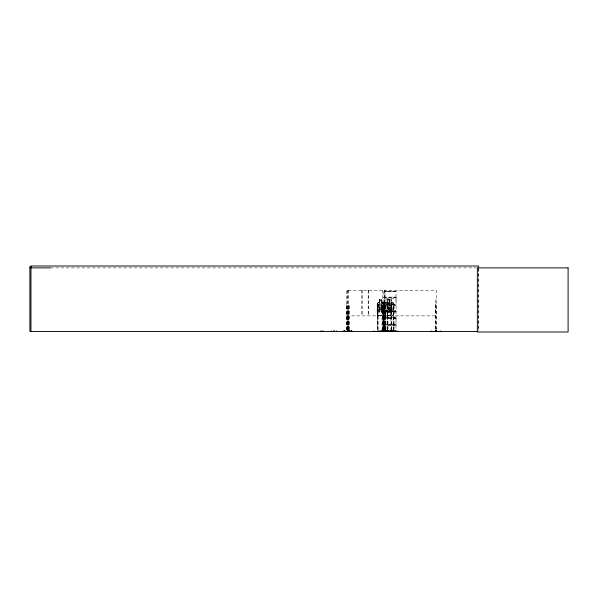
<?xml version="1.0" encoding="UTF-8"?>
<svg xmlns="http://www.w3.org/2000/svg" width="598" height="598" viewBox="0 0 598 598"><rect width="100%" height="100%" fill="white"/><g stroke="black" fill="none" stroke-linecap="round" stroke-linejoin="round"><path stroke-width="0.45" stroke-dasharray="2.99 2.24" d="M396.1 325.11L396.003 325.514L384.006 325.514L383.901 325.08L396.138 324.923L383.923 324.736L384.021 321.388M384.021 301.213L384.013 304.233L396.003 304.158L396.115 297.52L383.909 297.49L383.879 291.241L396.1 291.181L384.028 291.159M395.988 321.388L396.115 317.688L383.909 317.658L384.021 317.254L396.003 317.254L396.115 304.599L384.013 304.262M395.988 301.213L395.996 298.238L384.006 298.267L384.021 331.038M384.021 324.363L396.055 324.639M395.996 325.409L395.988 331.038M395.996 324.437L396.003 318.442L384.006 318.442L383.901 317.688M380.545 311.311L380.597 311.005M383.041 315.393L383.991 312.358L383.146 315.497L377.861 315.497L377.099 312.358L377.174 303.881L377.929 302.767L377.293 303.896M383.101 315.497L383.864 312.358L383.094 315.393M390.681 315.393L391.354 312.343L391.354 303.941M390.733 315.497L392.594 309.816L392.594 303.926L391.481 302.872L391.481 299.718M392.998 302.767L393.783 303.926L393.708 312.343L392.968 315.393L385.553 315.393M393.021 315.497L393.783 312.358M383.938 297.46L384.021 298.238M383.894 304.659L384.021 305.346L396.003 305.346M396.078 311.364L383.998 311.027L396.138 311.438L383.998 311.543M396.1 297.864L383.938 297.894M381.487 312.343L382.6 309.816L382.6 303.926L381.487 302.872L381.487 299.718M382.727 309.816L381.606 312.343L379.401 312.343L378.287 309.816L378.287 303.926L379.401 302.872L379.401 299.613L381.756 299.613L381.681 302.872M396.07 304.965L383.909 304.905M396.07 318.061L383.976 318.158M394.471 291.757L395.525 291.757M394.471 311.924L395.525 311.924M384.581 291.757L386.443 291.757M384.581 311.924L386.443 311.924M377.293 303.941L378.003 302.767M378.041 302.872L377.368 303.941L377.368 312.343M387.123 329.625L387.093 303.896L387.803 302.767L390.793 302.767L391.503 303.896L391.428 312.358M387.878 302.767L387.168 303.941L387.908 302.872M377.241 303.926L377.988 302.872L383.169 302.872M385.598 302.767L384.731 303.881L384.731 312.358L385.501 315.497L393.095 315.497M384.88 303.926L385.628 302.872M395.981 291.764L384.028 291.764M395.981 311.932L384.043 311.924M387.041 302.872L385.919 303.926L385.919 309.816L387.041 312.343L389.119 312.343L390.232 309.816L390.232 303.926L389.119 302.872L389.119 299.718M395.988 311.259L383.998 311.573M50.449 267.882L476.434 267.882M384.006 297.086L396.003 297.086L396.1 297.49M435.636 299.613L435.74 329.625M379.401 299.718L381.681 299.718M387.041 299.718L389.193 299.718M389.395 299.718L391.555 299.718M377.884 302.767L379.528 302.767M381.554 302.767L383.198 302.767M385.523 302.767L387.041 302.767M391.555 302.767L393.073 302.767L393.858 303.881L393.783 329.625M385.553 302.872L393.043 302.872M387.093 303.896L387.168 312.358L387.908 315.393M387.033 303.948L388.207 306.811C389.163 302.005 391.533 303.612 388.648 307.522C391.72 311.7 389.089 313.232 388.169 308.217C387.19 313.232 384.686 311.7 387.721 307.544L386.428 303.859L389.119 303.926L389.119 309.816L387.041 309.816M391.481 303.926L388.678 303.919L390.075 307.522C387.003 311.7 389.627 313.232 390.546 308.217C391.526 313.232 394.037 311.7 390.995 307.544C393.962 303.575 391.436 302.02 390.509 306.811L389.35 303.948L389.395 309.816L391.481 309.816M346.414 305.81L347.259 305.81L347.259 329.61M377.241 305.81L378.108 305.81M387.123 305.81L387.975 305.81L387.975 331.456M436.293 305.81L435.426 305.81L435.426 329.61M377.099 312.358L377.981 315.497L377.174 312.343L377.988 315.393L383.169 315.393M384.731 312.358L385.575 315.497M391.503 312.358L389.395 312.343L388.281 309.816L388.281 303.926L389.395 302.872L389.32 299.613M346.414 315.871L384.858 315.871M385 315.871L436.293 315.871M382.421 303.859L381.733 303.948L380.567 306.811C379.64 302.02 377.114 303.575 380.089 307.544C376.733 311.857 379.984 313.128 380.679 308.217C381.659 313.232 384.163 311.7 381.12 307.544C384.028 303.642 381.614 301.983 380.642 306.811C379.685 302.005 377.316 303.612 380.201 307.522C377.465 311.476 379.304 313.374 380.537 308.217C381.457 313.232 384.08 311.7 381.008 307.522L382.406 303.919M382.727 303.926L381.606 302.872L381.554 299.613M383.094 302.872L383.841 303.926M390.681 302.872L391.428 303.941M383.864 303.896L383.079 302.767L383.991 303.881L383.789 329.61M383.041 302.872L383.714 303.941M396.1 317.658L395.988 317.254M379.528 312.343L378.414 309.816L378.414 303.926L379.528 302.872L379.453 299.613M387.093 312.358L387.855 315.497M377.218 312.358L377.914 315.497M395.996 297.116L395.981 291.159M478.789 268.801L478.789 331.456M478.422 267.882L478.422 331.456M436.293 329.61L436.293 290.232L385 290.232L385 329.61M436.077 305.81L436.077 331.456M435.778 303.859L435.778 311.349M394.022 329.625L394.022 305.81L393.17 305.81L393.17 329.625M393.409 305.81L393.409 329.625M391.78 329.625L391.78 305.81L390.928 305.81L390.928 329.625M391.555 302.872L391.63 299.613L386.966 299.613L386.966 302.767M391.541 305.81L391.541 329.625M391.159 305.81L391.159 331.456M389.47 299.718L389.47 302.872M389.268 299.613L389.193 302.872M387.743 305.81L387.743 329.625M387.362 305.81L387.362 329.625M387.041 299.613L387.115 302.872M385.874 329.61L385.867 305.81L383.198 305.81L383.288 329.625L383.303 305.81M385.732 305.81L385.732 329.625M385.493 305.81L385.493 329.625M385.119 305.81L385.119 329.625M384.88 329.625L384.858 290.232L346.414 290.232L346.414 329.61M384.626 305.81L384.626 329.61M384.402 305.81L384.402 329.61M384.237 305.81L384.237 329.61M384.163 290.232L384.148 329.625M383.916 303.881L383.901 329.625M383.557 305.81L383.557 329.61M383.438 305.81L383.527 331.456M382.922 329.61L382.922 305.81L382.07 305.81L382.07 329.61M382.683 290.232L382.683 329.61M382.309 305.81L382.309 329.61M381.487 303.926L381.487 309.816M381.113 300.248L381.113 301.295M379.902 300.248L379.902 301.295M379.603 299.718L379.603 302.872M379.528 303.926L379.528 309.816M378.093 305.81L378.108 331.456M377.869 305.81L377.861 329.625M377.495 305.81L377.48 329.625M377.218 303.896L377.241 329.625M368.286 290.232L368.286 315.871M368.174 290.232L368.174 315.871M362.052 290.232L362.052 315.871M361.94 290.232L361.94 315.871M349.21 329.61L349.21 305.81L347.55 305.81L347.55 329.61M348.97 305.81L348.97 329.61M348.746 305.81L348.746 329.61M348.589 290.232L348.589 329.61M348.507 305.81L348.507 329.61M348.357 305.81L348.402 329.61M347.894 290.232L347.894 329.61M347.782 290.232L347.782 329.61M347.027 305.81L347.027 329.61M346.653 305.81L346.653 329.61M384.028 310.863L395.988 310.87L384.043 310.87M381.24 300.248L379.775 300.248L379.775 301.295L381.24 301.295L381.24 300.248M388.745 300.248L387.407 300.248L387.407 301.295L388.745 301.295L388.745 300.248M391.107 300.248L389.769 300.248L389.769 301.295L391.107 301.295L391.107 300.248M381.606 303.926L379.401 303.926L379.401 309.816L381.606 309.816L381.606 303.926M348.171 329.61L348.171 305.81L348.133 329.61"/><path stroke-width="0.9" d="M344.216 330.926L344.216 331.456L344.171 330.971M351.026 331.389L350.974 330.926M373.511 331.434L397.745 331.404M388.192 330.926L388.281 331.322M351.43 331.389L351.37 330.926M351.684 331.389L351.729 330.971M342.699 331.389L351.729 331.322M381.434 331.389L381.434 330.926M31.769 266.678L29.9 266.678L29.9 331.456L477.488 331.456M29.9 267.882L50.411 267.882M384.021 331.038L395.988 331.038M383.998 331.21L396.018 331.21M388.252 331.374L388.326 330.926M387.736 331.389L387.773 330.926M397.468 331.389L397.423 330.971L397.371 331.456M395.226 331.389L395.173 330.971L395.129 331.456M387.601 331.389L387.549 330.971M387.833 331.374L387.81 330.791M386.353 331.374L386.375 330.657M387.429 331.322L387.489 330.926M380.978 331.322L380.933 330.926M478.422 267.882L478.422 266.005L30.954 266.005L30.954 331.456M440.719 330.926L440.719 331.456L431.106 331.434L431.106 330.926M436.42 330.926L436.42 331.456M436.361 330.926L436.361 331.456M436.077 330.791L436.077 331.456M435.74 330.791L435.74 331.456M435.322 330.791L435.322 331.456M393.335 330.791L393.335 331.456M393.103 330.791L393.103 331.456M391.092 330.791L391.092 331.456M390.853 330.791L390.853 331.456M390.576 330.926L390.576 331.456M388.05 330.791L388.05 331.456M387.384 330.926L387.384 331.456M385.972 330.791L385.972 331.456M385.8 330.791L385.8 331.456M385.568 330.791L385.568 331.456M384.933 330.926L384.933 331.456M384.873 330.926L384.873 331.456M384.499 330.657L384.499 331.456M384.17 330.791L384.17 331.456M383.931 330.791L383.931 331.456M383.722 330.791L383.774 331.456M383.482 330.791L383.453 331.456L383.363 330.791M383.228 330.791L383.221 331.456M383.131 330.791L383.131 331.456M382.242 330.791L382.242 331.456M382.002 330.791L382.002 331.456M379.446 330.926L379.446 331.456M378.175 330.791L378.168 331.456M377.929 330.791L377.943 331.456M373.9 330.926L373.892 331.456M351.781 330.926L351.781 331.456M349.882 330.926L349.882 331.456M349.277 330.791L349.277 331.456M349.045 330.791L349.045 331.456M348.813 330.791L348.813 331.456M348.574 330.791L348.574 331.456M348.537 330.657L348.477 331.456M348.238 330.791L348.238 331.456M347.333 330.791L347.333 331.456M347.094 330.791L347.094 331.456M345.024 330.926L345.024 331.456M344.523 330.926L344.523 331.456M343.043 330.926L343.043 331.456M336.472 330.926L336.472 331.456M334.476 330.926L334.476 331.456M333.422 330.926L333.422 331.456M331.389 330.926L331.389 331.456M322.89 330.657L322.89 331.456M321.021 330.657L321.021 331.456M568.1 267.882L477.368 267.882L477.368 331.995L568.1 331.995L568.1 267.882M380.694 331.456L380.702 330.926L380.627 331.456M333.968 331.456L333.968 330.926L333.931 331.456"/></g></svg>
